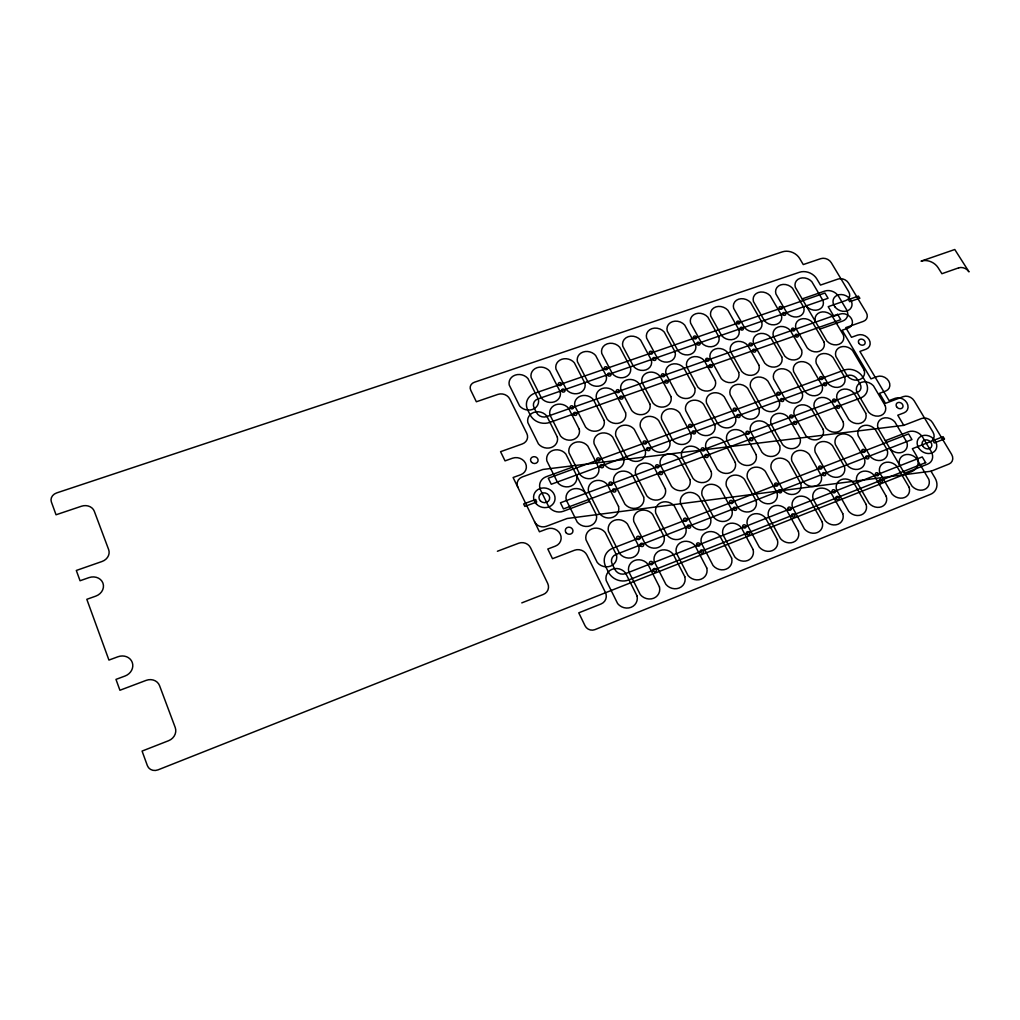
<?xml version="1.0" encoding="UTF-8"?>
<svg xmlns="http://www.w3.org/2000/svg" width="1020" height="1020" viewBox="0 0 1020 1020"><rect width="100%" height="100%" fill="white"/><g stroke="black" fill="none" stroke-linecap="round" stroke-linejoin="round"><path stroke-width="1.5" d="M534.556 521.73A8.925 8.096 16.6 0 0 546.337 526.32L567.158 518.491L931.018 471.227L948.944 464.087A8.504 7.012 34.3 0 0 951.609 454.359L932.586 422.739A8.402 6.923 32.7 0 0 921.621 418.493L903.771 425.353L542.933 469.455L522.265 476.952A8.861 7.956 14.7 0 0 517.867 487.331M904.434 473.293L927.588 464.125A11.08 9.193 33.6 0 0 931.145 451.426L922.756 437.376A11.029 9.142 32.9 0 0 908.386 431.804L885.322 440.704M521.781 602.884L543.252 594.481A9.116 8.441 18 0 0 547.689 583.389L530.591 547.842A9.04 8.287 15.4 0 0 518.721 543.214L497.403 551.259M589.624 501.432L563.295 511.275A11.551 10.404 17.5 0 1 548.046 505.333L540.625 490.212A11.513 10.327 16.6 0 1 546.223 476.71L572.424 467.147M819.863 329.116L842.609 321.07A10.57 8.606 26.7 0 0 846.421 309.455L838.631 296.425A10.531 8.555 26.1 0 0 824.797 291.082L802.141 298.898M903.771 425.353L897.766 415.229L903.924 412.883A8.925 7.357 31.3 0 0 906.895 402.811A8.925 7.357 31.3 0 0 895.228 398.284L889.083 400.605L859.885 351.441L866.005 349.222A8.734 7.14 28.2 0 0 869.065 339.545A8.734 7.14 28.2 0 0 857.59 335.108L851.496 337.301L845.759 327.637L863.392 321.364A8.109 6.579 27.4 0 0 866.235 312.464L848.576 283.126A8.032 6.477 26.2 0 0 838.019 279.059L820.488 285.077L816.854 278.97A13.235 10.748 24.9 0 0 799.463 272.263L474.376 382.258A7.051 6.146 10.8 0 0 470.743 390.214L476.353 401.765L497.875 394.396A9.103 7.956 12.4 0 1 509.796 399.024L526.792 433.398A9.167 8.109 13.7 0 1 522.253 443.968L500.565 451.681L505.04 460.887L512.55 458.197A9.881 8.836 13.8 0 1 525.529 463.271A9.881 8.836 13.8 0 1 520.621 474.772L513.098 477.5L539.44 531.79L547.026 528.934A10.06 9.167 17.8 0 1 560.248 534.097A10.06 9.167 17.8 0 1 555.403 546.121L547.804 549.015L552.496 558.692L574.528 550.239A9.448 8.644 20.8 0 1 586.946 555.097L605.37 592.352A9.55 8.81 24.1 0 1 600.958 604.006L578.761 612.841L585.046 625.783A7.471 6.949 25.1 0 0 594.902 629.633L930.508 494.33A14.127 11.794 34.7 0 0 935.021 477.985L931.018 471.227M806.527 306.382A10.034 8.185 25.6 0 0 818.448 309.723A10.034 8.185 25.6 0 0 823.051 300.645L811.805 281.66A9.983 8.122 25 0 0 799.96 278.345A9.983 8.122 25 0 0 795.332 287.283L826.825 340.986A10.149 8.326 27.2 0 0 838.861 344.352A10.149 8.326 27.2 0 0 843.412 335.07L831.963 315.715A10.098 8.262 26.5 0 0 820.016 312.388A10.098 8.262 26.5 0 0 815.413 321.529M576.683 475.639A10.901 9.728 17.6 0 1 570.703 486.221A10.901 9.728 17.6 0 1 557.647 482.626L546.835 460.849A10.85 9.639 16.7 0 1 552.853 450.432A10.85 9.639 16.7 0 1 565.819 453.989L596.394 514.909A11.003 9.932 20 0 1 590.427 525.759A11.003 9.932 20 0 1 577.243 522.138L566.215 499.928A10.952 9.843 18.9 0 1 572.22 489.243A10.952 9.843 18.9 0 1 585.314 492.826M890.065 448.774A10.506 8.746 32.5 0 0 902.419 452.204A10.506 8.746 32.5 0 0 906.869 442.246L894.757 421.783A10.442 8.683 31.7 0 0 882.478 418.378A10.442 8.683 31.7 0 0 877.99 428.196L911.956 486.094A10.646 8.887 34.5 0 0 924.413 489.549A10.646 8.887 34.5 0 0 928.837 479.349L916.483 458.49A10.582 8.823 33.6 0 0 904.102 455.073A10.582 8.823 33.6 0 0 899.64 465.12M925.663 462.659L628.69 579.959A15.377 14.012 24.7 0 1 608.379 572.029L605.727 566.699A15.351 13.974 24.3 0 1 612.765 548.237L908.59 433.921L911.956 439.582L615.901 554.485A8.045 7.318 24.3 0 0 612.229 564.162L614.894 569.479A8.058 7.344 24.7 0 0 625.515 573.635L922.259 456.922L925.663 462.659M911.701 471.533L158.036 769.858A8.568 7.803 -28.4 0 1 147.377 765.65L142.073 751.077L168.555 740.724A10.876 9.907 -25.4 0 0 175.21 727.477L159.566 685.669A10.761 9.715 -22.4 0 0 146.141 680.378L119.926 690.26L115.974 679.396L125.026 676.018A11.488 10.264 -21.4 0 0 132.243 662.388A11.488 10.264 -21.4 0 0 117.963 656.752L108.936 660.08L86.815 599.314L95.74 596.139A11.271 9.856 -17.3 0 0 102.943 583.134A11.271 9.856 -17.3 0 0 88.957 577.626L80.057 580.75L76.309 570.461L102 561.497A10.417 9.065 -15.3 0 0 108.643 549.563L94.299 511.25A10.327 8.887 -13.8 0 0 81.472 506.226L56.036 514.781L51.357 501.904A8.02 6.847 -14 0 1 56.61 492.94L782.378 251.851A13.158 10.646 23.9 0 1 799.68 258.519L803.263 264.562L820.781 258.659A7.981 6.426 25.2 0 1 831.287 262.714L848.716 291.745A8.058 6.515 26.4 0 1 845.822 300.53L828.202 306.676L833.863 316.238L839.957 314.096A8.683 7.076 27.1 0 1 851.368 318.508A8.683 7.076 27.1 0 1 848.257 328.058L842.15 330.225L870.965 378.866L877.111 376.597A8.861 7.293 30.1 0 1 888.726 381.097A8.861 7.293 30.1 0 1 885.691 391.03L879.533 393.337L885.475 403.346L903.299 396.627A8.351 6.859 31.5 0 1 914.2 400.834L932.981 432.11A8.441 6.961 33 0 1 930.278 441.724L912.352 448.711L916.304 455.404A14.025 11.692 33.4 0 1 911.701 471.533M944.456 438.944L934.307 442.909L932.943 440.64L943.092 436.687L944.456 438.944M860.689 397.94L563.461 508.916L560.426 502.796L857.425 392.381A7.459 6.184 29.3 0 0 860.051 383.992L857.323 379.338A7.446 6.158 29.1 0 0 847.556 375.564L551.272 484.258L548.275 478.214L844.331 370.069A14.216 11.768 29.1 0 1 862.946 377.26L865.687 381.901A14.229 11.794 29.3 0 1 860.689 397.94M535.551 499.545L523.63 503.944L524.815 506.404L536.737 502.006L535.551 499.545M837.624 314.364L546.72 416.594A7.739 6.77 15.1 0 1 536.533 412.641L534.072 407.732A7.726 6.757 14.9 0 1 537.859 398.935L828.062 298.286L824.95 293.02L534.964 393.159A14.752 12.903 14.9 0 0 527.71 409.951L530.158 414.859A14.764 12.928 15.1 0 0 549.653 422.446L840.773 319.681L837.624 314.364M859.694 298.197L849.711 301.69L848.449 299.587L858.432 296.106L859.694 298.197M958.621 267.865L941.906 273.717L938.145 267.75A13.056 10.302 28.3 0 0 921.047 261.158L954.784 249.505L969 271.856A7.93 6.209 29.3 0 0 958.621 267.865M864.169 370.12L852.503 350.421A10.2 8.402 28.1 0 0 840.454 347.055A10.2 8.402 28.1 0 0 835.877 356.426L847.505 376.24A10.264 8.466 28.9 0 0 859.643 379.631A10.264 8.466 28.9 0 0 864.169 370.12M885.322 405.845L873.426 385.764A10.327 8.543 29.8 0 0 861.262 382.385A10.327 8.543 29.8 0 0 856.736 391.973L868.581 412.156A10.379 8.606 30.6 0 0 880.821 415.573A10.379 8.606 30.6 0 0 885.322 405.845M803.734 307.351L792.54 288.239A10.034 8.198 24.5 0 0 780.631 284.911A10.034 8.198 24.5 0 0 775.914 293.926L787.057 313.14A10.072 8.262 25.1 0 0 799.043 316.493A10.072 8.262 25.1 0 0 803.734 307.351M824.02 341.993L812.608 322.524A10.136 8.338 26 0 0 800.598 319.171A10.136 8.338 26 0 0 795.906 328.389L807.266 347.96A10.187 8.402 26.7 0 0 819.366 351.352A10.187 8.402 26.7 0 0 824.02 341.993M844.687 377.272L833.059 357.446A10.251 8.479 27.6 0 0 820.947 354.067A10.251 8.479 27.6 0 0 816.293 363.502L827.87 383.443A10.302 8.555 28.4 0 0 840.059 386.848A10.302 8.555 28.4 0 0 844.687 377.272M865.738 413.228L853.906 393.019A10.366 8.632 29.4 0 0 841.678 389.627A10.366 8.632 29.4 0 0 837.05 399.279L848.844 419.615A10.417 8.695 30.3 0 0 861.16 423.032A10.417 8.695 30.3 0 0 865.738 413.228M887.209 449.884L875.147 429.28A10.493 8.772 31.3 0 0 862.805 425.863A10.493 8.772 31.3 0 0 858.215 435.744L870.238 456.475A10.544 8.836 32.2 0 0 882.657 459.918A10.544 8.836 32.2 0 0 887.209 449.884M909.088 487.241L896.784 466.242A10.621 8.912 33.4 0 0 884.34 462.799A10.621 8.912 33.4 0 0 879.788 472.923L892.041 494.05A10.684 8.976 34.3 0 0 904.574 497.518A10.684 8.976 34.3 0 0 909.088 487.241M781.409 315.103L770.266 295.851A10.072 8.287 23.8 0 0 758.293 292.498A10.072 8.287 23.8 0 0 753.474 301.588L764.566 320.943A10.123 8.351 24.5 0 0 776.615 324.322A10.123 8.351 24.5 0 0 781.409 315.103M801.592 349.987L790.245 330.378A10.187 8.441 25.4 0 0 778.158 327.012A10.187 8.441 25.4 0 0 773.364 336.307L784.673 356.031A10.225 8.504 26.1 0 0 796.824 359.422A10.225 8.504 26.1 0 0 801.592 349.987M822.158 385.547L810.594 365.555A10.289 8.581 27.1 0 0 798.405 362.176A10.289 8.581 27.1 0 0 793.636 371.688L805.162 391.782A10.34 8.644 27.9 0 0 817.428 395.199A10.34 8.644 27.9 0 0 822.158 385.547M843.119 421.77L831.338 401.408A10.404 8.734 28.9 0 0 819.034 398.004A10.404 8.734 28.9 0 0 814.304 407.732L826.034 428.221A10.468 8.797 29.8 0 0 838.414 431.664A10.468 8.797 29.8 0 0 843.119 421.77M864.475 458.707L852.465 437.95A10.531 8.874 30.9 0 0 840.059 434.507A10.531 8.874 30.9 0 0 835.354 444.49L847.327 465.362A10.595 8.95 31.8 0 0 859.822 468.83A10.595 8.95 31.8 0 0 864.475 458.707M886.265 496.357L874.012 475.192A10.672 9.027 33 0 0 861.492 471.737A10.672 9.027 33 0 0 856.825 481.95L869.027 503.242A10.736 9.091 34 0 0 881.637 506.723A10.736 9.091 34 0 0 886.265 496.357M761.71 321.938L750.618 302.558A10.123 8.364 23.2 0 0 738.582 299.204A10.123 8.364 23.2 0 0 733.66 308.346L744.702 327.828A10.162 8.441 23.9 0 0 756.814 331.219A10.162 8.441 23.9 0 0 761.71 321.938M781.804 357.051L770.508 337.314A10.225 8.517 24.8 0 0 758.357 333.935A10.225 8.517 24.8 0 0 753.474 343.294L764.719 363.145A10.277 8.581 25.6 0 0 776.947 366.562A10.277 8.581 25.6 0 0 781.804 357.051M802.268 392.84L790.768 372.721A10.327 8.67 26.5 0 0 778.515 369.317A10.327 8.67 26.5 0 0 773.644 378.904L785.119 399.139A10.391 8.734 27.4 0 0 797.449 402.568A10.391 8.734 27.4 0 0 802.268 392.84M823.14 429.318L811.41 408.816A10.455 8.823 28.4 0 0 799.043 405.386A10.455 8.823 28.4 0 0 794.21 415.204L805.902 435.82A10.506 8.887 29.3 0 0 818.346 439.276A10.506 8.887 29.3 0 0 823.14 429.318M844.42 466.497L832.46 445.6A10.57 8.976 30.5 0 0 819.978 442.144A10.57 8.976 30.5 0 0 815.184 452.192L827.092 473.216A10.633 9.04 31.5 0 0 839.651 476.697A10.633 9.04 31.5 0 0 844.42 466.497M866.107 504.403L853.918 483.097A10.71 9.129 32.7 0 0 841.322 479.629A10.71 9.129 32.7 0 0 836.553 489.919L848.704 511.351A10.774 9.193 33.7 0 0 861.377 514.858A10.774 9.193 33.7 0 0 866.107 504.403M738.939 329.83L727.91 310.309A10.175 8.466 22.5 0 0 715.81 306.943A10.175 8.466 22.5 0 0 710.774 316.162L721.752 335.797A10.213 8.53 23.2 0 0 733.941 339.201A10.213 8.53 23.2 0 0 738.939 329.83M758.918 365.211L747.685 345.321A10.277 8.619 24.1 0 0 735.471 341.929A10.277 8.619 24.1 0 0 730.473 351.377L741.655 371.382A10.327 8.683 24.9 0 0 753.946 374.812A10.327 8.683 24.9 0 0 758.918 365.211M779.293 401.281L767.843 381.008A10.379 8.772 25.9 0 0 755.514 377.591A10.379 8.772 25.9 0 0 750.541 387.256L761.94 407.643A10.429 8.836 26.7 0 0 774.346 411.098A10.429 8.836 26.7 0 0 779.293 401.281M800.05 438.026L788.384 417.371A10.493 8.925 27.8 0 0 775.939 413.929A10.493 8.925 27.8 0 0 770.992 423.835L782.62 444.618A10.557 9.001 28.8 0 0 795.141 448.086A10.557 9.001 28.8 0 0 800.05 438.026M821.215 475.498L809.319 454.435A10.621 9.078 30 0 0 796.76 450.98A10.621 9.078 30 0 0 791.851 461.116L803.709 482.307A10.684 9.154 31 0 0 816.344 485.8A10.684 9.154 31 0 0 821.215 475.498M842.8 513.71L830.662 492.226A10.761 9.231 32.3 0 0 818.002 488.746A10.761 9.231 32.3 0 0 813.118 499.137L825.206 520.748A10.812 9.307 33.4 0 0 837.956 524.267A10.812 9.307 33.4 0 0 842.8 513.71M718.845 336.804L707.867 317.156A10.213 8.543 21.8 0 0 695.704 313.777A10.213 8.543 21.8 0 0 690.578 323.072L701.492 342.822A10.264 8.619 22.5 0 0 713.745 346.239A10.264 8.619 22.5 0 0 718.845 336.804M738.735 372.428L727.553 352.397A10.315 8.695 23.4 0 0 715.275 348.993A10.315 8.695 23.4 0 0 710.162 358.505L721.306 378.637A10.366 8.772 24.2 0 0 733.66 382.079A10.366 8.772 24.2 0 0 738.735 372.428M758.995 408.727L747.609 388.314A10.429 8.861 25.2 0 0 735.216 384.884A10.429 8.861 25.2 0 0 730.141 394.625L741.489 415.153A10.48 8.925 26.1 0 0 753.958 418.621A10.48 8.925 26.1 0 0 758.995 408.727M779.662 445.727L768.047 424.919A10.544 9.014 27.2 0 0 755.539 421.477A10.544 9.014 27.2 0 0 750.49 431.447L762.067 452.37A10.595 9.091 28.2 0 0 774.652 455.863A10.595 9.091 28.2 0 0 779.662 445.727M800.738 483.454L788.893 462.251A10.659 9.18 29.4 0 0 776.271 458.77A10.659 9.18 29.4 0 0 771.247 468.983L783.054 490.327A10.723 9.244 30.5 0 0 795.753 493.833A10.723 9.244 30.5 0 0 800.738 483.454M822.222 521.934L810.135 500.297A10.799 9.333 31.9 0 0 797.398 496.804A10.799 9.333 31.9 0 0 792.412 507.272L804.448 529.036A10.863 9.409 33 0 0 817.275 532.567A10.863 9.409 33 0 0 822.222 521.934M695.615 344.862L684.7 325.074A10.264 8.632 20.9 0 0 672.46 321.67A10.264 8.632 20.9 0 0 667.22 331.041L678.083 350.944A10.315 8.708 21.6 0 0 690.4 354.386A10.315 8.708 21.6 0 0 695.615 344.862M715.39 380.753L704.272 360.583A10.366 8.797 22.6 0 0 691.917 357.153A10.366 8.797 22.6 0 0 686.702 366.754L697.769 387.039A10.417 8.874 23.4 0 0 710.2 390.494A10.417 8.874 23.4 0 0 715.39 380.753M735.547 417.333L724.213 396.767A10.48 8.963 24.4 0 0 711.743 393.325A10.48 8.963 24.4 0 0 706.554 403.155L717.838 423.835A10.531 9.04 25.3 0 0 730.384 427.316A10.531 9.04 25.3 0 0 735.547 417.333M756.088 454.627L744.536 433.666A10.595 9.129 26.5 0 0 731.965 430.185A10.595 9.129 26.5 0 0 726.788 440.257L738.301 461.346A10.646 9.193 27.5 0 0 750.962 464.852A10.646 9.193 27.5 0 0 756.088 454.627M777.049 492.66L765.268 471.278A10.71 9.282 28.8 0 0 752.569 467.785A10.71 9.282 28.8 0 0 747.43 478.087L759.16 499.596A10.774 9.358 29.9 0 0 771.949 503.128A10.774 9.358 29.9 0 0 777.049 492.66M798.418 531.445L786.407 509.63A10.85 9.448 31.3 0 0 773.581 506.124A10.85 9.448 31.3 0 0 768.481 516.681L780.44 538.611A10.914 9.524 32.5 0 0 793.356 542.168A10.914 9.524 32.5 0 0 798.418 531.445M675.1 351.976L664.262 332.061A10.315 8.721 20.1 0 0 651.958 328.631A10.315 8.721 20.1 0 0 646.603 338.079L657.403 358.122A10.353 8.797 20.8 0 0 669.796 361.577A10.353 8.797 20.8 0 0 675.1 351.976M694.773 388.11L683.719 367.799A10.417 8.887 21.8 0 0 671.3 364.357A10.417 8.887 21.8 0 0 665.984 374.034L676.987 394.459A10.468 8.963 22.6 0 0 689.494 397.928A10.468 8.963 22.6 0 0 694.773 388.11M714.829 424.932L703.558 404.226A10.519 9.052 23.6 0 0 691.024 400.771A10.519 9.052 23.6 0 0 685.733 410.678L696.953 431.498A10.57 9.129 24.6 0 0 709.563 434.992A10.57 9.129 24.6 0 0 714.829 424.932M735.28 462.481L723.779 441.379A10.633 9.218 25.8 0 0 711.131 437.886A10.633 9.218 25.8 0 0 705.865 448.035L717.315 469.264A10.684 9.295 26.8 0 0 730.039 472.783A10.684 9.295 26.8 0 0 735.28 462.481M756.126 500.782L744.409 479.247A10.761 9.384 28.1 0 0 731.646 475.741A10.761 9.384 28.1 0 0 726.393 486.132L738.072 507.794A10.812 9.46 29.3 0 0 750.924 511.326A10.812 9.46 29.3 0 0 756.126 500.782M777.393 539.835L765.446 517.88A10.888 9.55 30.8 0 0 752.556 514.348A10.888 9.55 30.8 0 0 747.341 524.994L759.25 547.077A10.952 9.626 32 0 0 772.216 550.647A10.952 9.626 32 0 0 777.393 539.835M651.397 360.2L640.624 340.132A10.366 8.81 19.1 0 0 628.243 336.689A10.366 8.81 19.1 0 0 622.786 346.226L633.509 366.409A10.417 8.887 19.8 0 0 645.966 369.877A10.417 8.887 19.8 0 0 651.397 360.2M670.956 396.614L659.965 376.138A10.468 8.989 20.8 0 0 647.47 372.683A10.468 8.989 20.8 0 0 642.026 382.449L652.966 403.027A10.519 9.065 21.6 0 0 665.55 406.521A10.519 9.065 21.6 0 0 670.956 396.614M690.884 433.717L679.677 412.858A10.57 9.154 22.7 0 0 667.067 409.377A10.57 9.154 22.7 0 0 661.649 419.373L672.805 440.359A10.621 9.231 23.6 0 0 685.504 443.866A10.621 9.231 23.6 0 0 690.884 433.717M711.208 471.571L699.784 450.292A10.684 9.333 24.8 0 0 687.059 446.786A10.684 9.333 24.8 0 0 681.666 457.024L693.039 478.431A10.748 9.409 25.9 0 0 705.853 481.963A10.748 9.409 25.9 0 0 711.208 471.571M731.939 510.166L720.286 488.465A10.812 9.499 27.3 0 0 707.447 484.946A10.812 9.499 27.3 0 0 702.079 495.427L713.681 517.255A10.863 9.575 28.5 0 0 726.61 520.825A10.863 9.575 28.5 0 0 731.939 510.166M753.091 549.538L741.196 527.404A10.939 9.677 30.1 0 0 728.229 523.859A10.939 9.677 30.1 0 0 722.887 534.595L734.731 556.882A11.003 9.754 31.4 0 0 747.787 560.464A11.003 9.754 31.4 0 0 753.091 549.538M630.475 367.468L619.752 347.259A10.417 8.899 18.2 0 0 607.308 343.804A10.417 8.899 18.2 0 0 601.749 353.404L612.421 373.728A10.468 8.976 18.9 0 0 624.941 377.209A10.468 8.976 18.9 0 0 630.475 367.468M649.918 404.111L638.992 383.507A10.519 9.065 19.8 0 0 626.433 380.039A10.519 9.065 19.8 0 0 620.887 389.869L631.762 410.588A10.57 9.154 20.6 0 0 644.398 414.094A10.57 9.154 20.6 0 0 649.918 404.111M669.745 441.481L658.601 420.469A10.621 9.244 21.7 0 0 645.928 416.976A10.621 9.244 21.7 0 0 640.394 427.048L651.487 448.188A10.672 9.333 22.7 0 0 664.25 451.707A10.672 9.333 22.7 0 0 669.745 441.481M689.953 479.591L678.593 458.171A10.736 9.422 23.9 0 0 665.805 454.652A10.736 9.422 23.9 0 0 660.297 464.967L671.606 486.514A10.787 9.499 25 0 0 684.484 490.072A10.787 9.499 25 0 0 689.953 479.591M710.583 518.466L698.981 496.612A10.85 9.601 26.5 0 0 686.065 493.068A10.85 9.601 26.5 0 0 680.595 503.638L692.134 525.619A10.914 9.677 27.7 0 0 705.139 529.202A10.914 9.677 27.7 0 0 710.583 518.466M731.62 558.118L719.788 535.819A10.99 9.779 29.4 0 0 706.745 532.261A10.99 9.779 29.4 0 0 701.301 543.086L713.069 565.526A11.041 9.856 30.8 0 0 726.202 569.122A11.041 9.856 30.8 0 0 731.62 558.118M606.288 375.857L595.642 355.495A10.48 8.989 17 0 0 583.121 352.028A10.48 8.989 17 0 0 577.435 361.717L588.03 382.194A10.519 9.078 17.7 0 0 600.627 385.688A10.519 9.078 17.7 0 0 606.288 375.857M625.604 412.794L614.741 392.024A10.582 9.167 18.6 0 0 602.106 388.543A10.582 9.167 18.6 0 0 596.432 398.463L607.244 419.347A10.621 9.256 19.5 0 0 619.956 422.867A10.621 9.256 19.5 0 0 625.604 412.794M645.29 450.457L634.223 429.28A10.684 9.358 20.6 0 0 621.473 425.773A10.684 9.358 20.6 0 0 615.812 435.935L626.828 457.228A10.736 9.435 21.5 0 0 639.667 460.772A10.736 9.435 21.5 0 0 645.29 450.457M665.384 488.873L654.088 467.275A10.787 9.537 22.8 0 0 641.21 463.743A10.787 9.537 22.8 0 0 635.587 474.147L646.82 495.873A10.85 9.614 23.9 0 0 659.787 499.443A10.85 9.614 23.9 0 0 665.384 488.873M685.874 528.054L674.347 506.022A10.914 9.715 25.4 0 0 661.355 502.465A10.914 9.715 25.4 0 0 655.745 513.136L667.207 535.296A10.965 9.805 26.7 0 0 680.302 538.891A10.965 9.805 26.7 0 0 685.874 528.054M706.771 568.038L695.015 545.56A11.041 9.894 28.4 0 0 681.895 541.977A11.041 9.894 28.4 0 0 676.324 552.904L688.015 575.535A11.105 9.983 29.9 0 0 701.224 579.143A11.105 9.983 29.9 0 0 706.771 568.038M584.932 383.265L574.336 362.763A10.531 9.078 15.9 0 0 561.752 359.282A10.531 9.078 15.9 0 0 555.964 369.049L566.482 389.665A10.57 9.154 16.6 0 0 579.156 393.184A10.57 9.154 16.6 0 0 584.932 383.265M604.12 420.457L593.334 399.547A10.633 9.256 17.5 0 0 580.635 396.053A10.633 9.256 17.5 0 0 574.846 406.036L585.582 427.074A10.672 9.346 18.4 0 0 598.37 430.606A10.672 9.346 18.4 0 0 604.12 420.457M623.704 458.375L612.701 437.057A10.736 9.448 19.4 0 0 599.875 433.538A10.736 9.448 19.4 0 0 594.112 443.776L605.064 465.222A10.787 9.524 20.4 0 0 617.967 468.779A10.787 9.524 20.4 0 0 623.704 458.375M643.671 497.059L632.451 475.32A10.837 9.626 21.7 0 0 619.497 471.763A10.837 9.626 21.7 0 0 613.76 482.256L624.928 504.135A10.888 9.715 22.8 0 0 637.959 507.718A10.888 9.715 22.8 0 0 643.671 497.059M664.046 536.533L652.596 514.335A10.965 9.817 24.3 0 0 639.527 510.765A10.965 9.817 24.3 0 0 633.803 521.526L645.201 543.851A11.016 9.907 25.7 0 0 658.359 547.459A11.016 9.907 25.7 0 0 664.046 536.533M684.841 576.797L673.149 554.153A11.08 10.009 27.5 0 0 659.953 550.558A11.08 10.009 27.5 0 0 654.253 561.586L665.881 584.371A11.143 10.098 29.1 0 0 679.18 588.005A11.143 10.098 29.1 0 0 684.841 576.797M560.235 391.833L549.716 371.178A10.595 9.167 14.6 0 0 537.056 367.684A10.595 9.167 14.6 0 0 531.139 377.527L541.582 398.31A10.633 9.256 15.3 0 0 554.332 401.842A10.633 9.256 15.3 0 0 560.235 391.833M579.296 429.318L568.573 408.242A10.697 9.358 16.2 0 0 555.798 404.723A10.697 9.358 16.2 0 0 549.882 414.808L560.541 436.012A10.736 9.448 17 0 0 573.406 439.556A10.736 9.448 17 0 0 579.296 429.318M598.727 467.542L587.8 446.059A10.799 9.55 18 0 0 574.897 442.514A10.799 9.55 18 0 0 569.007 452.842L579.883 474.466A10.837 9.639 19 0 0 592.875 478.048A10.837 9.639 19 0 0 598.727 467.542M618.566 506.545L607.41 484.615A10.901 9.741 20.2 0 0 594.392 481.045A10.901 9.741 20.2 0 0 588.514 491.64L599.607 513.697A10.952 9.83 21.4 0 0 612.727 517.306A10.952 9.83 21.4 0 0 618.566 506.545M638.8 546.337L627.428 523.961A11.016 9.932 23 0 0 614.269 520.366A11.016 9.932 23 0 0 608.417 531.216L619.739 553.732A11.067 10.021 24.4 0 0 632.974 557.353A11.067 10.021 24.4 0 0 638.8 546.337M659.456 586.933L647.84 564.098A11.143 10.136 26.2 0 0 634.567 560.49A11.143 10.136 26.2 0 0 628.728 571.621L640.279 594.596A11.207 10.225 27.9 0 0 653.654 598.243A11.207 10.225 27.9 0 0 659.456 586.933M538.42 399.406L527.99 378.598A10.646 9.256 13.4 0 0 515.253 375.092A10.646 9.256 13.4 0 0 509.222 385.012L519.601 405.934A10.697 9.346 14 0 0 532.414 409.479A10.697 9.346 14 0 0 538.42 399.406M557.366 437.147L546.72 415.93A10.748 9.448 14.9 0 0 533.868 412.386A10.748 9.448 14.9 0 0 527.837 422.56L538.433 443.904A10.799 9.537 15.6 0 0 551.374 447.474A10.799 9.537 15.6 0 0 557.366 437.147M616.501 554.995L605.192 532.453A11.067 10.047 21.6 0 0 591.97 528.844A11.067 10.047 21.6 0 0 586.003 539.797L597.248 562.466A11.118 10.136 23 0 0 610.559 566.113A11.118 10.136 23 0 0 616.501 554.995M637.028 595.897L625.489 572.896A11.194 10.238 24.9 0 0 612.14 569.262A11.194 10.238 24.9 0 0 606.186 580.482L617.661 603.623A11.245 10.327 26.7 0 0 631.112 607.295A11.245 10.327 26.7 0 0 637.028 595.897M558.731 385.063A1.734 1.504 15.8 0 0 561.625 384.617A1.734 1.504 15.8 0 0 559.546 382.576A1.734 1.504 15.8 0 0 558.731 385.063M562.02 391.54A1.747 1.517 16 0 0 564.927 391.094A1.747 1.517 16 0 0 562.849 389.053A1.747 1.517 16 0 0 562.02 391.54M604.618 369.1A1.721 1.479 18.1 0 0 607.512 368.845A1.721 1.479 18.1 0 0 605.6 366.728A1.721 1.479 18.1 0 0 604.618 369.1M607.971 375.487A1.721 1.479 18.4 0 0 610.865 375.233A1.721 1.479 18.4 0 0 608.94 373.103A1.721 1.479 18.4 0 0 607.971 375.487M649.663 353.545A1.708 1.453 20.1 0 0 652.507 353.303A1.708 1.453 20.1 0 0 650.594 351.211A1.708 1.453 20.1 0 0 649.663 353.545M653.055 359.843A1.708 1.453 20.4 0 0 655.898 359.588A1.708 1.453 20.4 0 0 653.973 357.497A1.708 1.453 20.4 0 0 653.055 359.843M693.727 338.219A1.683 1.415 21.9 0 0 696.571 338.156A1.683 1.415 21.9 0 0 694.798 336.001A1.683 1.415 21.9 0 0 693.727 338.219M697.157 344.428A1.696 1.428 22.2 0 0 699.988 344.365A1.696 1.428 22.2 0 0 698.215 342.197A1.696 1.428 22.2 0 0 697.157 344.428M736.988 323.276A1.67 1.39 23.4 0 0 739.78 323.225A1.67 1.39 23.4 0 0 738.008 321.096A1.67 1.39 23.4 0 0 736.988 323.276M740.443 329.396A1.67 1.39 23.6 0 0 743.249 329.345A1.67 1.39 23.6 0 0 741.463 327.203A1.67 1.39 23.6 0 0 740.443 329.396M779.331 308.55A1.657 1.364 24.6 0 0 782.098 308.677A1.657 1.364 24.6 0 0 780.478 306.497A1.657 1.364 24.6 0 0 779.331 308.55M782.824 314.581A1.657 1.364 24.9 0 0 785.604 314.708A1.657 1.364 24.9 0 0 783.972 312.515A1.657 1.364 24.9 0 0 782.824 314.581M570.575 408.331A1.747 1.53 16.8 0 0 573.482 407.872A1.747 1.53 16.8 0 0 571.378 405.807A1.747 1.53 16.8 0 0 570.575 408.331M573.916 414.885A1.759 1.53 17.1 0 0 576.823 414.426A1.759 1.53 17.1 0 0 574.719 412.361A1.759 1.53 17.1 0 0 573.916 414.885M616.628 392.024A1.734 1.492 19.2 0 0 619.522 391.769A1.734 1.492 19.2 0 0 617.584 389.627A1.734 1.492 19.2 0 0 616.628 392.024M620.007 398.488A1.734 1.504 19.5 0 0 622.914 398.221A1.734 1.504 19.5 0 0 620.976 396.079A1.734 1.504 19.5 0 0 620.007 398.488M661.738 376.061A1.708 1.466 21.2 0 0 664.632 375.985A1.708 1.466 21.2 0 0 662.847 373.779A1.708 1.466 21.2 0 0 661.738 376.061M665.168 382.423A1.721 1.466 21.5 0 0 668.062 382.36A1.721 1.466 21.5 0 0 666.277 380.128A1.721 1.466 21.5 0 0 665.168 382.423M706.019 360.493A1.696 1.441 22.9 0 0 708.862 360.43A1.696 1.441 22.9 0 0 707.077 358.25A1.696 1.441 22.9 0 0 706.019 360.493M709.486 366.779A1.696 1.441 23.2 0 0 712.33 366.715A1.696 1.441 23.2 0 0 710.545 364.522A1.696 1.441 23.2 0 0 709.486 366.779M749.407 345.257A1.683 1.403 24.4 0 0 752.212 345.193A1.683 1.403 24.4 0 0 750.427 343.039A1.683 1.403 24.4 0 0 749.407 345.257M752.837 351.352A1.683 1.415 24.7 0 0 755.667 351.466A1.683 1.415 24.7 0 0 754.035 349.222A1.683 1.415 24.7 0 0 752.837 351.352M795.409 336.319A1.67 1.377 25.9 0 0 798.201 336.447A1.67 1.377 25.9 0 0 796.556 334.228A1.67 1.377 25.9 0 0 795.409 336.319M791.864 330.212A1.67 1.377 25.6 0 0 794.656 330.34A1.67 1.377 25.6 0 0 793.024 328.121A1.67 1.377 25.6 0 0 791.864 330.212M597.031 460.39A1.772 1.568 19.4 0 0 600.015 460.096A1.772 1.568 19.4 0 0 598.039 457.865A1.772 1.568 19.4 0 0 597.031 460.39M600.474 467.134A1.772 1.581 19.8 0 0 603.457 466.828A1.772 1.581 19.8 0 0 601.468 464.597A1.772 1.581 19.8 0 0 600.474 467.134M643.442 443.317A1.759 1.543 21.8 0 0 646.412 443.228A1.759 1.543 21.8 0 0 644.589 440.92A1.759 1.543 21.8 0 0 643.442 443.317M646.909 449.96A1.759 1.543 22.2 0 0 649.88 449.858A1.759 1.543 22.2 0 0 648.07 447.55A1.759 1.543 22.2 0 0 646.909 449.96M688.959 426.692A1.734 1.504 23.8 0 0 691.879 426.602A1.734 1.504 23.8 0 0 690.055 424.333A1.734 1.504 23.8 0 0 688.959 426.692M692.478 433.232A1.747 1.504 24.2 0 0 695.398 433.143A1.747 1.504 24.2 0 0 693.574 430.861A1.747 1.504 24.2 0 0 692.478 433.232M733.469 410.32A1.721 1.466 25.5 0 0 736.376 410.422A1.721 1.466 25.5 0 0 734.719 408.089A1.721 1.466 25.5 0 0 733.469 410.32M737.026 416.759A1.721 1.479 25.8 0 0 739.933 416.861A1.721 1.479 25.8 0 0 738.276 414.528A1.721 1.479 25.8 0 0 737.026 416.759M777.151 394.37A1.708 1.441 26.8 0 0 780.007 394.472A1.708 1.441 26.8 0 0 778.349 392.177A1.708 1.441 26.8 0 0 777.151 394.37M780.746 400.72A1.708 1.441 27.1 0 0 783.602 400.822A1.708 1.441 27.1 0 0 781.945 398.514A1.708 1.441 27.1 0 0 780.746 400.72M819.952 378.726A1.696 1.415 27.9 0 0 822.77 378.841A1.696 1.415 27.9 0 0 821.1 376.571A1.696 1.415 27.9 0 0 819.952 378.726M823.522 384.897A1.696 1.415 28.3 0 0 826.353 385.19A1.696 1.415 28.3 0 0 824.849 382.844A1.696 1.415 28.3 0 0 823.522 384.897M609.361 484.602A1.785 1.594 20.9 0 0 612.357 484.283A1.785 1.594 20.9 0 0 610.355 482.026A1.785 1.594 20.9 0 0 609.361 484.602M612.752 491.321A1.785 1.594 21.3 0 0 615.787 491.206A1.785 1.594 21.3 0 0 613.951 488.835A1.785 1.594 21.3 0 0 612.752 491.321M655.924 467.16A1.772 1.555 23.3 0 0 658.894 467.058A1.772 1.555 23.3 0 0 657.071 464.725A1.772 1.555 23.3 0 0 655.924 467.16M659.443 473.892A1.772 1.555 23.7 0 0 662.426 473.777A1.772 1.555 23.7 0 0 660.59 471.444A1.772 1.555 23.7 0 0 659.443 473.892M701.518 450.088A1.747 1.517 25.2 0 0 704.476 450.19A1.747 1.517 25.2 0 0 702.805 447.793A1.747 1.517 25.2 0 0 701.518 450.088M705.075 456.718A1.759 1.53 25.6 0 0 708.033 456.807A1.759 1.53 25.6 0 0 706.363 454.397A1.759 1.53 25.6 0 0 705.075 456.718M746.245 433.462A1.734 1.492 26.8 0 0 749.152 433.564A1.734 1.492 26.8 0 0 747.481 431.205A1.734 1.492 26.8 0 0 746.245 433.462M749.84 439.99A1.734 1.492 27.1 0 0 752.76 440.092A1.734 1.492 27.1 0 0 751.077 437.72A1.734 1.492 27.1 0 0 749.84 439.99M790.054 417.18A1.721 1.453 28 0 0 792.922 417.282A1.721 1.453 28 0 0 791.24 414.961A1.721 1.453 28 0 0 790.054 417.18M793.624 423.517A1.721 1.466 28.4 0 0 796.505 423.81A1.721 1.466 28.4 0 0 795.001 421.387A1.721 1.466 28.4 0 0 793.624 423.517M836.578 407.464A1.708 1.428 29.4 0 0 839.434 407.758A1.708 1.428 29.4 0 0 837.904 405.373A1.708 1.428 29.4 0 0 836.578 407.464M832.919 401.128A1.708 1.428 29.1 0 0 835.762 401.421A1.708 1.428 29.1 0 0 834.232 399.05A1.708 1.428 29.1 0 0 832.919 401.128M636.901 538.777A1.81 1.632 24.7 0 0 639.973 538.636A1.81 1.632 24.7 0 0 638.099 536.214A1.81 1.632 24.7 0 0 636.901 538.777M640.407 545.687A1.81 1.645 25.2 0 0 643.492 545.751A1.81 1.645 25.2 0 0 641.797 543.214A1.81 1.645 25.2 0 0 640.407 545.687M683.821 520.519A1.798 1.594 26.9 0 0 686.855 520.595A1.798 1.594 26.9 0 0 685.159 518.096A1.798 1.594 26.9 0 0 683.821 520.519M687.442 527.429A1.798 1.606 27.4 0 0 690.476 527.493A1.798 1.606 27.4 0 0 688.78 524.994A1.798 1.606 27.4 0 0 687.442 527.429M729.746 502.643A1.772 1.555 28.6 0 0 732.743 502.924A1.772 1.555 28.6 0 0 731.225 500.374A1.772 1.555 28.6 0 0 729.746 502.643M733.405 509.439A1.785 1.568 29 0 0 736.414 509.719A1.785 1.568 29 0 0 734.884 507.169A1.785 1.568 29 0 0 733.405 509.439M774.779 485.239A1.759 1.53 29.9 0 0 777.737 485.52A1.759 1.53 29.9 0 0 776.207 483.008A1.759 1.53 29.9 0 0 774.779 485.239M778.477 491.946A1.772 1.53 30.3 0 0 781.435 492.226A1.772 1.53 30.3 0 0 779.905 489.702A1.772 1.53 30.3 0 0 778.477 491.946M818.881 468.206A1.747 1.492 30.9 0 0 821.801 468.486A1.747 1.492 30.9 0 0 820.259 466.012A1.747 1.492 30.9 0 0 818.881 468.206M822.617 474.81A1.747 1.492 31.3 0 0 825.537 475.09A1.747 1.492 31.3 0 0 823.981 472.604A1.747 1.492 31.3 0 0 822.617 474.81M862.027 451.414A1.734 1.453 31.8 0 0 864.896 451.885A1.734 1.453 31.8 0 0 863.519 449.374A1.734 1.453 31.8 0 0 862.027 451.414M865.789 457.916A1.734 1.466 32.1 0 0 868.67 458.388A1.734 1.466 32.1 0 0 867.293 455.876A1.734 1.466 32.1 0 0 865.789 457.916M649.663 563.869A1.823 1.657 26.7 0 0 652.762 563.933A1.823 1.657 26.7 0 0 651.053 561.37A1.823 1.657 26.7 0 0 649.663 563.869M653.272 570.97A1.823 1.657 27.3 0 0 656.383 571.034A1.823 1.657 27.3 0 0 654.674 568.459A1.823 1.657 27.3 0 0 653.272 570.97M696.736 545.216A1.81 1.619 28.8 0 0 699.796 545.496A1.81 1.619 28.8 0 0 698.266 542.869A1.81 1.619 28.8 0 0 696.736 545.216M700.396 552.215A1.81 1.619 29.3 0 0 703.468 552.483A1.81 1.619 29.3 0 0 701.926 549.856A1.81 1.619 29.3 0 0 700.396 552.215M742.879 527.072A1.798 1.581 30.3 0 0 745.9 527.353A1.798 1.581 30.3 0 0 744.358 524.777A1.798 1.581 30.3 0 0 742.879 527.072M746.589 533.97A1.798 1.581 30.8 0 0 749.611 534.238A1.798 1.581 30.8 0 0 748.055 531.649A1.798 1.581 30.8 0 0 746.589 533.97M788.065 509.311A1.772 1.543 31.5 0 0 791.035 509.592A1.772 1.543 31.5 0 0 789.48 507.055A1.772 1.543 31.5 0 0 788.065 509.311M791.737 515.992A1.785 1.543 31.9 0 0 794.72 516.464A1.785 1.543 31.9 0 0 793.343 513.838A1.785 1.543 31.9 0 0 791.737 515.992M832.231 491.818A1.759 1.504 32.4 0 0 835.163 492.29A1.759 1.504 32.4 0 0 833.774 489.715A1.759 1.504 32.4 0 0 832.231 491.818M836.005 498.5A1.759 1.517 32.8 0 0 838.95 498.971A1.759 1.517 32.8 0 0 837.56 496.383A1.759 1.517 32.8 0 0 836.005 498.5M879.367 481.376A1.747 1.479 33.5 0 0 882.262 481.835A1.747 1.479 33.5 0 0 880.859 479.298A1.747 1.479 33.5 0 0 879.367 481.376M875.555 474.784A1.747 1.466 33.1 0 0 878.449 475.256A1.747 1.466 33.1 0 0 877.047 472.719A1.747 1.466 33.1 0 0 875.555 474.784M566.202 532.848A3.876 3.519 19.1 0 0 572.743 532.121A3.876 3.519 19.1 0 0 568.459 527.187A3.876 3.519 19.1 0 0 566.202 532.848M531.586 462.302A3.799 3.391 15 0 0 537.948 461.231A3.799 3.391 15 0 0 533.422 456.718A3.799 3.391 15 0 0 531.586 462.302M858.916 343.358A3.544 2.894 28.2 0 0 864.82 343.982A3.544 2.894 28.2 0 0 861.619 339.125A3.544 2.894 28.2 0 0 858.916 343.358M896.554 406.636A3.621 2.983 31.3 0 0 902.547 407.63A3.621 2.983 31.3 0 0 899.615 402.454A3.621 2.983 31.3 0 0 896.554 406.636M536.571 504.211A10.837 9.766 16.3 0 0 554.65 501.024A10.837 9.766 16.3 0 0 541.709 488.108A10.837 9.766 16.3 0 0 536.571 504.211M834.87 306.778A9.868 8.007 26.6 0 0 851.254 307.53A9.868 8.007 26.6 0 0 841.411 294.55A9.868 8.007 26.6 0 0 834.87 306.778M918.421 447.525A10.34 8.555 33.4 0 0 935.455 450.292A10.34 8.555 33.4 0 0 926.95 435.425A10.34 8.555 33.4 0 0 918.421 447.525M540.447 500.973A5.419 4.883 16.3 0 0 549.487 499.392A5.419 4.883 16.3 0 0 543.035 492.915A5.419 4.883 16.3 0 0 540.447 500.973M922.679 445.944A5.176 4.271 33.4 0 0 931.196 447.334A5.176 4.271 33.4 0 0 926.963 439.9A5.176 4.271 33.4 0 0 922.679 445.944"/></g></svg>
